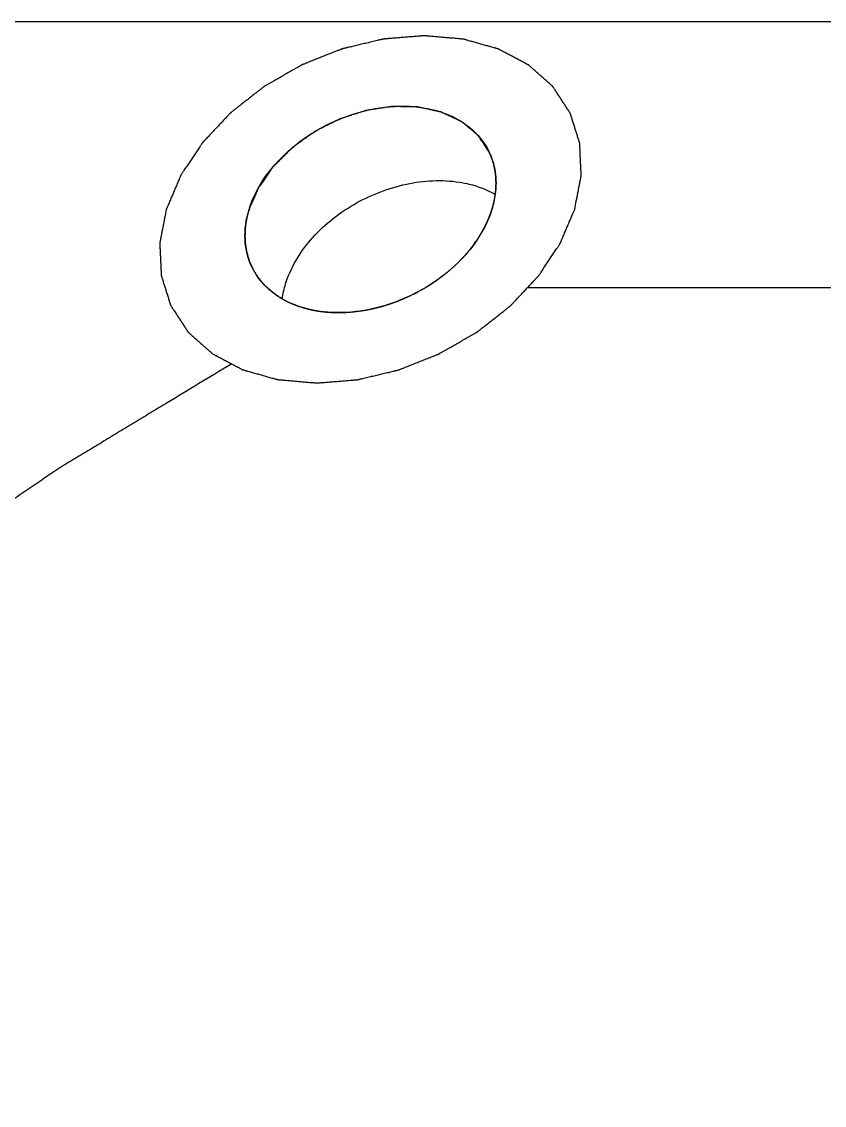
# Model space of a CAD drawing. Header units: millimetres. Extents: x 0 to 420, y 0 to 297.
# Drawn here: x 81.46 to 88.15, y 233.4 to 242.45 of the extents above; entities that cross this region are included whole.
import ezdxf

# ---------------------------------------------------------------- set-up
doc = ezdxf.new("R2010")
doc.units = ezdxf.units.MM
doc.header["$LTSCALE"] = 23.1
doc.layers.get('0').update_dxf_attribs({"linetype": 'CONTINUOUS'})

msp = doc.modelspace()

# ---------------------------------------------------------------- linework, layer by layer
at = {"color": 7, "linetype": 'CONTINUOUS'}
msp.add_line((88.5621, 242.447), (80.7111, 242.447), dxfattribs=at)
at = {"color": 4, "linetype": 'CONTINUOUS'}
msp.add_line((110.2758, 240.2262), (85.6849, 240.2262), dxfattribs=at)
for points, knots in [([(86.0706, 240.8803), (86.0751, 240.9038), (86.082, 240.939), (86.091, 240.9859), (86.0979, 241.0211), (86.1047, 241.0563), (86.1104, 241.0856), (86.1149, 241.109), (86.1177, 241.1237), (86.12, 241.1354), (86.1217, 241.1442), (86.1231, 241.1515), (86.1241, 241.1567), (86.1247, 241.1596), (86.1253, 241.1618), (86.125, 241.1639), (86.1249, 241.1668), (86.1247, 241.1717), (86.1243, 241.1787), (86.124, 241.1872), (86.1234, 241.1985), (86.1228, 241.2126), (86.1217, 241.2351), (86.1205, 241.2633), (86.1189, 241.2972), (86.1173, 241.331), (86.116, 241.3592), (86.115, 241.3818), (86.1144, 241.3959), (86.1138, 241.4072), (86.1135, 241.4156), (86.1131, 241.4227), (86.1129, 241.4276), (86.1127, 241.4304), (86.1128, 241.4326), (86.112, 241.4345), (86.1113, 241.4371), (86.1098, 241.4417), (86.1077, 241.4482), (86.1053, 241.456), (86.102, 241.4664), (86.0979, 241.4794), (86.0913, 241.5002), (86.0831, 241.5262), (86.0732, 241.5574), (86.0633, 241.5886), (86.0551, 241.6147), (86.0485, 241.6355), (86.0444, 241.6485), (86.0411, 241.6589), (86.0387, 241.6667), (86.0366, 241.6732), (86.0352, 241.6777), (86.0343, 241.6803), (86.0339, 241.6823), (86.0325, 241.684), (86.0311, 241.6864), (86.0284, 241.6904), (86.0246, 241.6962), (86.0201, 241.7032), (86.014, 241.7125), (86.0064, 241.7241), (85.9943, 241.7426), (85.9791, 241.7658), (85.9609, 241.7937), (85.9427, 241.8215), (85.9276, 241.8447), (85.9155, 241.8633), (85.9079, 241.8749), (85.9018, 241.8842), (85.8973, 241.8911), (85.8935, 241.8969), (85.8908, 241.901), (85.8893, 241.9033), (85.8883, 241.9051), (85.8866, 241.9064), (85.8845, 241.9083), (85.8808, 241.9116), (85.8756, 241.9163), (85.8693, 241.9219), (85.8609, 241.9294), (85.8504, 241.9387), (85.8336, 241.9537), (85.8126, 241.9724), (85.7874, 241.9948), (85.7622, 242.0172), (85.7412, 242.0359), (85.7244, 242.0509), (85.714, 242.0603), (85.7056, 242.0677), (85.6993, 242.0733), (85.694, 242.078), (85.6904, 242.0813), (85.6882, 242.0831), (85.6868, 242.0847), (85.6847, 242.0856), (85.6821, 242.087), (85.6775, 242.0894), (85.6709, 242.0929), (85.6631, 242.0971), (85.6526, 242.1027), (85.6395, 242.1096), (85.6185, 242.1208), (85.5923, 242.1347), (85.5608, 242.1514), (85.5293, 242.1681), (85.5031, 242.182), (85.4821, 242.1932), (85.469, 242.2001), (85.4585, 242.2057), (85.4506, 242.2099), (85.4441, 242.2133), (85.4395, 242.2158), (85.4368, 242.2171), (85.435, 242.2183), (85.4326, 242.2188), (85.4296, 242.2197), (85.4242, 242.2212), (85.4166, 242.2234), (85.4075, 242.226), (85.3953, 242.2294), (85.38, 242.2337), (85.3557, 242.2406), (85.3252, 242.2492), (85.2887, 242.2596), (85.2521, 242.2699), (85.2216, 242.2785), (85.1973, 242.2854), (85.182, 242.2897), (85.1698, 242.2931), (85.1607, 242.2957), (85.1531, 242.2979), (85.1478, 242.2994), (85.1447, 242.3002), (85.1425, 242.301), (85.1398, 242.3011), (85.1364, 242.3014), (85.1305, 242.3019), (85.1219, 242.3027), (85.1117, 242.3036), (85.098, 242.3048), (85.0809, 242.3063), (85.0536, 242.3086), (85.0194, 242.3116), (84.9784, 242.3152), (84.9374, 242.3188), (84.9033, 242.3217), (84.8759, 242.3241), (84.8589, 242.3256), (84.8452, 242.3268), (84.8349, 242.3277), (84.8264, 242.3284), (84.8204, 242.329), (84.817, 242.3292), (84.8145, 242.3296), (84.8118, 242.3292), (84.8083, 242.329), (84.8021, 242.3285), (84.7932, 242.3278), (84.7826, 242.3269), (84.7685, 242.3258), (84.7508, 242.3243), (84.7225, 242.322), (84.6871, 242.3191), (84.6447, 242.3157), (84.6023, 242.3122), (84.5669, 242.3094), (84.5386, 242.3071), (84.5209, 242.3056), (84.5068, 242.3045), (84.4962, 242.3036), (84.4873, 242.3029), (84.4811, 242.3024), (84.4776, 242.3021), (84.475, 242.302), (84.4723, 242.3012), (84.4687, 242.3004), (84.4624, 242.2989), (84.4535, 242.2968), (84.4427, 242.2942), (84.4284, 242.2908), (84.4105, 242.2866), (84.3819, 242.2798), (84.3461, 242.2712), (84.3031, 242.261), (84.2602, 242.2508), (84.2244, 242.2423), (84.1958, 242.2355), (84.1779, 242.2312), (84.1635, 242.2278), (84.1528, 242.2253), (84.1439, 242.2231), (84.1376, 242.2217), (84.134, 242.2208), (84.1313, 242.2203), (84.1287, 242.2191), (84.1252, 242.2177), (84.1191, 242.2153), (84.1104, 242.2119), (84.1, 242.2077), (84.086, 242.2022), (84.0686, 242.1953), (84.0407, 242.1842), (84.0058, 242.1704), (83.964, 242.1538), (83.9222, 242.1372), (83.8873, 242.1233), (83.8594, 242.1123), (83.842, 242.1053), (83.828, 242.0998), (83.8176, 242.0957), (83.8089, 242.0922), (83.8028, 242.0898), (83.7993, 242.0884), (83.7966, 242.0875), (83.7942, 242.0859), (83.7909, 242.0841), (83.7851, 242.0807), (83.7768, 242.076), (83.7668, 242.0703), (83.7536, 242.0627), (83.737, 242.0532), (83.7105, 242.038), (83.6773, 242.019), (83.6375, 241.9962), (83.5978, 241.9734), (83.5646, 241.9544), (83.5381, 241.9392), (83.5215, 241.9297), (83.5082, 241.9221), (83.4983, 241.9164), (83.49, 241.9117), (83.4842, 241.9084), (83.4809, 241.9064), (83.4783, 241.9051), (83.4762, 241.9033), (83.4733, 241.9011), (83.4683, 241.8971), (83.461, 241.8914), (83.4523, 241.8846), (83.4407, 241.8754), (83.4262, 241.8641), (83.4029, 241.8459), (83.3739, 241.8231), (83.3391, 241.7958), (83.3043, 241.7685), (83.2752, 241.7457), (83.252, 241.7275), (83.2375, 241.7161), (83.2259, 241.707), (83.2172, 241.7002), (83.21, 241.6945), (83.2048, 241.6905), (83.202, 241.6882), (83.1997, 241.6866), (83.198, 241.6845), (83.1955, 241.682), (83.1913, 241.6774), (83.1851, 241.6709), (83.1778, 241.6631), (83.1681, 241.6527), (83.1559, 241.6398), (83.1364, 241.619), (83.112, 241.593), (83.0827, 241.5619), (83.0534, 241.5307), (83.029, 241.5047), (83.0095, 241.484), (82.9973, 241.471), (82.9876, 241.4606), (82.9802, 241.4528), (82.9742, 241.4463), (82.9699, 241.4418), (82.9675, 241.4392), (82.9655, 241.4373), (82.9642, 241.4351), (82.9623, 241.4323), (82.959, 241.4274), (82.9543, 241.4203), (82.9487, 241.4119), (82.9411, 241.4006), (82.9317, 241.3865), (82.9166, 241.364), (82.8978, 241.3358), (82.8752, 241.302), (82.8526, 241.2682), (82.8338, 241.24), (82.8187, 241.2175), (82.8093, 241.2034), (82.8017, 241.1921), (82.7961, 241.1837), (82.7914, 241.1766), (82.7881, 241.1717), (82.7862, 241.1689), (82.7847, 241.1668), (82.7839, 241.1645), (82.7826, 241.1616), (82.7804, 241.1563), (82.7772, 241.1489), (82.7733, 241.1399), (82.7683, 241.128), (82.7619, 241.1131), (82.7517, 241.0892), (82.739, 241.0594), (82.7237, 241.0236), (82.7085, 240.9878), (82.6881, 240.94), (82.6728, 240.9042), (82.6627, 240.8803)], [0, 0, 0, 0, 0.015625, 0.023438, 0.03125, 0.039062, 0.046875, 0.050781, 0.054688, 0.056641, 0.058594, 0.060547, 0.061523, 0.062012, 0.0625, 0.062988, 0.063477, 0.064453, 0.066406, 0.068359, 0.070312, 0.074219, 0.078125, 0.085938, 0.09375, 0.101562, 0.109375, 0.113281, 0.117188, 0.119141, 0.121094, 0.123047, 0.124023, 0.124512, 0.125, 0.125488, 0.125977, 0.126953, 0.128906, 0.130859, 0.132812, 0.136719, 0.140625, 0.148438, 0.15625, 0.164062, 0.171875, 0.175781, 0.179688, 0.181641, 0.183594, 0.185547, 0.186523, 0.187012, 0.1875, 0.187988, 0.188477, 0.189453, 0.191406, 0.193359, 0.195312, 0.199219, 0.203125, 0.210938, 0.21875, 0.226562, 0.234375, 0.238281, 0.242188, 0.244141, 0.246094, 0.248047, 0.249023, 0.249512, 0.25, 0.250488, 0.250977, 0.251953, 0.253906, 0.255859, 0.257812, 0.261719, 0.265625, 0.273438, 0.28125, 0.289062, 0.296875, 0.300781, 0.304688, 0.306641, 0.308594, 0.310547, 0.311523, 0.312012, 0.3125, 0.312988, 0.313477, 0.314453, 0.316406, 0.318359, 0.320312, 0.324219, 0.328125, 0.335938, 0.34375, 0.351562, 0.359375, 0.363281, 0.367188, 0.369141, 0.371094, 0.373047, 0.374023, 0.374512, 0.375, 0.375488, 0.375977, 0.376953, 0.378906, 0.380859, 0.382812, 0.386719, 0.390625, 0.398438, 0.40625, 0.414062, 0.421875, 0.425781, 0.429688, 0.431641, 0.433594, 0.435547, 0.436523, 0.437012, 0.4375, 0.437988, 0.438477, 0.439453, 0.441406, 0.443359, 0.445312, 0.449219, 0.453125, 0.460938, 0.46875, 0.476562, 0.484375, 0.488281, 0.492188, 0.494141, 0.496094, 0.498047, 0.499023, 0.499512, 0.5, 0.500488, 0.500977, 0.501953, 0.503906, 0.505859, 0.507812, 0.511719, 0.515625, 0.523438, 0.53125, 0.539062, 0.546875, 0.550781, 0.554688, 0.556641, 0.558594, 0.560547, 0.561523, 0.562012, 0.5625, 0.562988, 0.563477, 0.564453, 0.566406, 0.568359, 0.570312, 0.574219, 0.578125, 0.585938, 0.59375, 0.601562, 0.609375, 0.613281, 0.617188, 0.619141, 0.621094, 0.623047, 0.624023, 0.624512, 0.625, 0.625488, 0.625977, 0.626953, 0.628906, 0.630859, 0.632812, 0.636719, 0.640625, 0.648438, 0.65625, 0.664062, 0.671875, 0.675781, 0.679688, 0.681641, 0.683594, 0.685547, 0.686523, 0.687012, 0.6875, 0.687988, 0.688477, 0.689453, 0.691406, 0.693359, 0.695312, 0.699219, 0.703125, 0.710938, 0.71875, 0.726562, 0.734375, 0.738281, 0.742188, 0.744141, 0.746094, 0.748047, 0.749023, 0.749512, 0.75, 0.750488, 0.750977, 0.751953, 0.753906, 0.755859, 0.757812, 0.761719, 0.765625, 0.773438, 0.78125, 0.789062, 0.796875, 0.800781, 0.804688, 0.806641, 0.808594, 0.810547, 0.811523, 0.812012, 0.8125, 0.812988, 0.813477, 0.814453, 0.816406, 0.818359, 0.820312, 0.824219, 0.828125, 0.835938, 0.84375, 0.851562, 0.859375, 0.863281, 0.867188, 0.869141, 0.871094, 0.873047, 0.874023, 0.874512, 0.875, 0.875488, 0.875977, 0.876953, 0.878906, 0.880859, 0.882812, 0.886719, 0.890625, 0.898438, 0.90625, 0.914062, 0.921875, 0.925781, 0.929688, 0.931641, 0.933594, 0.935547, 0.936523, 0.937012, 0.9375, 0.937988, 0.938477, 0.939453, 0.941406, 0.943359, 0.945312, 0.949219, 0.953125, 0.960938, 0.96875, 0.976562, 0.984375, 1, 1, 1, 1]), ([(85.3554, 241.3623), (85.3437, 241.3795), (85.3262, 241.4054), (85.3057, 241.4356), (85.294, 241.4528), (85.2853, 241.4658), (85.278, 241.4765), (85.2721, 241.4852), (85.2685, 241.4905), (85.2656, 241.4949), (85.2637, 241.4975), (85.2623, 241.4998), (85.2609, 241.5011), (85.2593, 241.5024), (85.2561, 241.5051), (85.2513, 241.509), (85.245, 241.5143), (85.2387, 241.5196), (85.2302, 241.5266), (85.2154, 241.5389), (85.1943, 241.5565), (85.1732, 241.5741), (85.1584, 241.5864), (85.15, 241.5934), (85.1436, 241.5987), (85.1373, 241.6039), (85.1325, 241.6079), (85.1294, 241.6105), (85.1278, 241.6119), (85.1261, 241.6131), (85.1234, 241.6142), (85.1201, 241.6158), (85.1148, 241.6183), (85.1082, 241.6214), (85.0976, 241.6264), (85.0843, 241.6326), (85.0685, 241.64), (85.0526, 241.6475), (85.0367, 241.6549), (85.0208, 241.6623), (85.0049, 241.6698), (84.9917, 241.676), (84.9811, 241.6809), (84.9731, 241.6847), (84.9665, 241.6878), (84.9619, 241.69), (84.9592, 241.6911), (84.9573, 241.6922), (84.9549, 241.6926), (84.9519, 241.6933), (84.9465, 241.6944), (84.9388, 241.6961), (84.9296, 241.6981), (84.9174, 241.7008), (84.902, 241.7041), (84.8837, 241.7081), (84.8653, 241.7121), (84.8469, 241.7161), (84.8285, 241.7201), (84.8101, 241.7242), (84.7948, 241.7275), (84.7825, 241.7302), (84.7748, 241.7318), (84.7687, 241.7332), (84.7649, 241.734), (84.7618, 241.7347), (84.7586, 241.7349), (84.7527, 241.735), (84.7443, 241.7352), (84.7309, 241.7354), (84.7142, 241.7357), (84.6875, 241.7363), (84.654, 241.7369), (84.6206, 241.7375), (84.5939, 241.7381), (84.5771, 241.7384), (84.5638, 241.7387), (84.5554, 241.7388), (84.5496, 241.739), (84.5462, 241.7389), (84.5428, 241.7383), (84.5385, 241.7377), (84.5317, 241.7366), (84.5231, 241.7353), (84.5095, 241.7332), (84.4924, 241.7305), (84.4719, 241.7274), (84.4515, 241.7242), (84.431, 241.721), (84.4105, 241.7179), (84.39, 241.7147), (84.3729, 241.712), (84.3593, 241.7099), (84.349, 241.7084), (84.3405, 241.707), (84.3345, 241.7061), (84.3311, 241.7055), (84.3286, 241.7053), (84.326, 241.7043), (84.3225, 241.7033), (84.3165, 241.7013), (84.3079, 241.6985), (84.2976, 241.6952), (84.2838, 241.6907), (84.2666, 241.6851), (84.2459, 241.6785), (84.2253, 241.6718), (84.2046, 241.6651), (84.1839, 241.6584), (84.1633, 241.6517), (84.1461, 241.6462), (84.1323, 241.6417), (84.1237, 241.6389), (84.1168, 241.6367), (84.1125, 241.6353), (84.109, 241.6342), (84.1057, 241.6327), (84.1, 241.6298), (84.0919, 241.6257), (84.0788, 241.6191), (84.0625, 241.6109), (84.0364, 241.5977), (84.0038, 241.5812), (83.9712, 241.5648), (83.9451, 241.5516), (83.9288, 241.5434), (83.9158, 241.5368), (83.9077, 241.5327), (83.9019, 241.5298), (83.8987, 241.5281), (83.8958, 241.5259), (83.8921, 241.5233), (83.8863, 241.5191), (83.879, 241.5139), (83.8672, 241.5054), (83.8526, 241.4949), (83.835, 241.4823), (83.8174, 241.4697), (83.7998, 241.4571), (83.7822, 241.4445), (83.7646, 241.4318), (83.75, 241.4213), (83.7383, 241.4129), (83.7295, 241.4066), (83.7222, 241.4013), (83.717, 241.3977), (83.7141, 241.3955), (83.7118, 241.3941), (83.7101, 241.3921), (83.7075, 241.3897), (83.7033, 241.3853), (83.6971, 241.3792), (83.6897, 241.3718), (83.6798, 241.3619), (83.6674, 241.3496), (83.6526, 241.3348), (83.6378, 241.32), (83.623, 241.3052), (83.6082, 241.2904), (83.5934, 241.2756), (83.581, 241.2633), (83.5711, 241.2534), (83.565, 241.2473), (83.56, 241.2424), (83.557, 241.2392), (83.5544, 241.2368), (83.5524, 241.2342), (83.5491, 241.2294), (83.5444, 241.2226), (83.5368, 241.2117), (83.5273, 241.1981), (83.5122, 241.1764), (83.4932, 241.1492), (83.4742, 241.1221), (83.4591, 241.1003), (83.4496, 241.0868), (83.442, 241.0759), (83.4373, 241.0691), (83.4339, 241.0644), (83.4322, 241.0616), (83.431, 241.0587), (83.4294, 241.0552), (83.427, 241.0495), (83.4239, 241.0424), (83.419, 241.031), (83.4128, 241.0168), (83.4054, 240.9998), (83.3955, 240.977), (83.3782, 240.9372), (83.3633, 240.9031), (83.3535, 240.8803)], [0, 0, 0, 0, 0.03125, 0.046875, 0.054688, 0.0625, 0.070312, 0.074219, 0.078125, 0.080078, 0.082031, 0.083008, 0.083984, 0.084961, 0.085938, 0.089844, 0.09375, 0.097656, 0.101562, 0.109375, 0.125, 0.140625, 0.148438, 0.152344, 0.15625, 0.160156, 0.164062, 0.165039, 0.166016, 0.166992, 0.167969, 0.169922, 0.171875, 0.175781, 0.179688, 0.1875, 0.195312, 0.203125, 0.210938, 0.21875, 0.226562, 0.234375, 0.238281, 0.242188, 0.246094, 0.248047, 0.249023, 0.25, 0.250977, 0.251953, 0.253906, 0.257812, 0.261719, 0.265625, 0.273438, 0.28125, 0.289062, 0.296875, 0.304688, 0.3125, 0.320312, 0.324219, 0.328125, 0.330078, 0.332031, 0.333008, 0.333984, 0.335938, 0.339844, 0.34375, 0.351562, 0.359375, 0.375, 0.390625, 0.398438, 0.40625, 0.410156, 0.414062, 0.416016, 0.416992, 0.417969, 0.419922, 0.421875, 0.425781, 0.429688, 0.4375, 0.445312, 0.453125, 0.460938, 0.46875, 0.476562, 0.484375, 0.488281, 0.492188, 0.496094, 0.498047, 0.499023, 0.5, 0.500977, 0.501953, 0.503906, 0.507812, 0.511719, 0.515625, 0.523438, 0.53125, 0.539062, 0.546875, 0.554688, 0.5625, 0.570312, 0.574219, 0.578125, 0.580078, 0.582031, 0.583008, 0.583984, 0.585938, 0.589844, 0.59375, 0.601562, 0.609375, 0.625, 0.640625, 0.648438, 0.65625, 0.660156, 0.664062, 0.666016, 0.666992, 0.667969, 0.669922, 0.671875, 0.675781, 0.679688, 0.6875, 0.695312, 0.703125, 0.710938, 0.71875, 0.726562, 0.734375, 0.738281, 0.742188, 0.746094, 0.748047, 0.749023, 0.75, 0.750977, 0.751953, 0.753906, 0.757812, 0.761719, 0.765625, 0.773438, 0.78125, 0.789062, 0.796875, 0.804688, 0.8125, 0.820312, 0.824219, 0.828125, 0.830078, 0.832031, 0.833008, 0.833984, 0.835938, 0.839844, 0.84375, 0.851562, 0.859375, 0.875, 0.890625, 0.898438, 0.90625, 0.910156, 0.914062, 0.916016, 0.916992, 0.917969, 0.919922, 0.921875, 0.925781, 0.929688, 0.9375, 0.945312, 0.953125, 0.96875, 1, 1, 1, 1]), ([(85.4095, 241.177), (85.409, 241.1808), (85.4078, 241.1885), (85.4064, 241.1982), (85.4054, 241.2049), (85.4048, 241.2088), (85.4039, 241.213), (85.4029, 241.2181), (85.4016, 241.2243), (85.4004, 241.2306), (85.3993, 241.2357), (85.3985, 241.2399), (85.3975, 241.2437), (85.3958, 241.2502), (85.3939, 241.2576), (85.3919, 241.2651), (85.3906, 241.2705), (85.3886, 241.2767), (85.3861, 241.2846), (85.3835, 241.2925), (85.3813, 241.2995), (85.38, 241.3034), (85.3786, 241.3069), (85.3769, 241.3114), (85.3749, 241.3167), (85.3728, 241.3221), (85.3711, 241.3266), (85.3698, 241.3301), (85.3681, 241.3339), (85.365, 241.3408), (85.3607, 241.3505), (85.3572, 241.3584), (85.3554, 241.3623)], [0, 0, 0, 0, 0.0625, 0.125, 0.15625, 0.171875, 0.1875, 0.21875, 0.25, 0.28125, 0.3125, 0.328125, 0.34375, 0.375, 0.4375, 0.46875, 0.5, 0.53125, 0.5625, 0.625, 0.65625, 0.671875, 0.6875, 0.71875, 0.75, 0.78125, 0.8125, 0.828125, 0.84375, 0.875, 0.9375, 1, 1, 1, 1]), ([(85.413, 241.0595), (85.4131, 241.0617), (85.4133, 241.0661), (85.4136, 241.0716), (85.4138, 241.0759), (85.4139, 241.0809), (85.414, 241.0873), (85.4142, 241.095), (85.4141, 241.1026), (85.414, 241.1102), (85.414, 241.1179), (85.4136, 241.1254), (85.4133, 241.1317), (85.4131, 241.1368), (85.4129, 241.1402), (85.4127, 241.1434), (85.4124, 241.1466), (85.4122, 241.1498), (85.412, 241.1525), (85.4119, 241.1546), (85.4116, 241.1572), (85.4111, 241.162), (85.4104, 241.1688), (85.4098, 241.1742), (85.4095, 241.177)], [0, 0, 0, 0, 0.0625, 0.125, 0.15625, 0.1875, 0.25, 0.3125, 0.375, 0.4375, 0.5, 0.5625, 0.625, 0.65625, 0.6875, 0.71875, 0.75, 0.78125, 0.8125, 0.828125, 0.84375, 0.875, 0.9375, 1, 1, 1, 1]), ([(85.4077, 241.0056), (85.4089, 241.0145), (85.4106, 241.0279), (85.4119, 241.0433), (85.4126, 241.0523), (85.4129, 241.0571), (85.413, 241.0595)], [0, 0, 0, 0, 0.5, 0.75, 0.875, 1, 1, 1, 1]), ([(85.3798, 240.8803), (85.3805, 240.8826), (85.3818, 240.8871), (85.3835, 240.8928), (85.3848, 240.8972), (85.3859, 240.901), (85.3869, 240.905), (85.3883, 240.9102), (85.3902, 240.9168), (85.3921, 240.9247), (85.394, 240.9326), (85.396, 240.9404), (85.3975, 240.9483), (85.3998, 240.9588), (85.4018, 240.9693), (85.4035, 240.9784), (85.4044, 240.9837), (85.4053, 240.9897), (85.4064, 240.9969), (85.4073, 241.0027), (85.4077, 241.0056)], [0, 0, 0, 0, 0.0625, 0.125, 0.15625, 0.1875, 0.21875, 0.25, 0.3125, 0.375, 0.4375, 0.5, 0.5625, 0.625, 0.75, 0.8125, 0.84375, 0.875, 0.9375, 1, 1, 1, 1]), ([(82.6627, 240.8803), (82.6581, 240.8569), (82.6513, 240.8217), (82.6422, 240.7748), (82.6354, 240.7396), (82.6286, 240.7044), (82.6229, 240.6751), (82.6184, 240.6516), (82.6155, 240.637), (82.6132, 240.6252), (82.6115, 240.6165), (82.6101, 240.6091), (82.6091, 240.604), (82.6086, 240.6011), (82.608, 240.5988), (82.6083, 240.5968), (82.6083, 240.5939), (82.6086, 240.589), (82.6089, 240.5819), (82.6093, 240.5735), (82.6098, 240.5622), (82.6105, 240.5481), (82.6115, 240.5255), (82.6128, 240.4973), (82.6144, 240.4635), (82.6159, 240.4296), (82.6172, 240.4014), (82.6182, 240.3789), (82.6189, 240.3648), (82.6194, 240.3535), (82.6198, 240.345), (82.6201, 240.338), (82.6203, 240.333), (82.6205, 240.3302), (82.6204, 240.3281), (82.6212, 240.3262), (82.622, 240.3235), (82.6235, 240.319), (82.6255, 240.3125), (82.628, 240.3047), (82.6313, 240.2943), (82.6354, 240.2813), (82.642, 240.2605), (82.6502, 240.2345), (82.6601, 240.2032), (82.6699, 240.172), (82.6782, 240.146), (82.6847, 240.1252), (82.6888, 240.1122), (82.6921, 240.1018), (82.6946, 240.094), (82.6967, 240.0875), (82.6981, 240.0829), (82.699, 240.0804), (82.6994, 240.0783), (82.7007, 240.0767), (82.7022, 240.0743), (82.7049, 240.0703), (82.7086, 240.0645), (82.7132, 240.0575), (82.7192, 240.0482), (82.7268, 240.0366), (82.739, 240.0181), (82.7541, 239.9949), (82.7723, 239.967), (82.7905, 239.9392), (82.8057, 239.916), (82.8178, 239.8974), (82.8254, 239.8858), (82.8314, 239.8765), (82.836, 239.8695), (82.8398, 239.8638), (82.8424, 239.8597), (82.844, 239.8574), (82.845, 239.8555), (82.8467, 239.8543), (82.8487, 239.8523), (82.8524, 239.8491), (82.8577, 239.8444), (82.864, 239.8388), (82.8724, 239.8313), (82.8829, 239.822), (82.8997, 239.807), (82.9206, 239.7883), (82.9458, 239.7659), (82.971, 239.7434), (82.992, 239.7247), (83.0088, 239.7098), (83.0193, 239.7004), (83.0277, 239.6929), (83.034, 239.6873), (83.0393, 239.6827), (83.0429, 239.6794), (83.045, 239.6775), (83.0465, 239.676), (83.0486, 239.6751), (83.0512, 239.6737), (83.0558, 239.6713), (83.0623, 239.6678), (83.0702, 239.6636), (83.0807, 239.658), (83.0938, 239.6511), (83.1148, 239.6399), (83.141, 239.626), (83.1725, 239.6093), (83.204, 239.5926), (83.2302, 239.5787), (83.2512, 239.5675), (83.2643, 239.5606), (83.2748, 239.555), (83.2826, 239.5508), (83.2892, 239.5473), (83.2938, 239.5449), (83.2964, 239.5435), (83.2983, 239.5423), (83.3007, 239.5418), (83.3037, 239.5409), (83.309, 239.5395), (83.3166, 239.5373), (83.3258, 239.5347), (83.338, 239.5313), (83.3532, 239.527), (83.3776, 239.5201), (83.408, 239.5115), (83.4446, 239.5011), (83.4812, 239.4908), (83.5116, 239.4822), (83.536, 239.4753), (83.5512, 239.471), (83.5634, 239.4675), (83.5726, 239.4649), (83.5802, 239.4628), (83.5855, 239.4613), (83.5886, 239.4605), (83.5908, 239.4597), (83.5934, 239.4596), (83.5968, 239.4592), (83.6028, 239.4587), (83.6113, 239.458), (83.6216, 239.4571), (83.6353, 239.4559), (83.6523, 239.4544), (83.6797, 239.452), (83.7138, 239.4491), (83.7548, 239.4455), (83.7958, 239.4419), (83.83, 239.4389), (83.8573, 239.4365), (83.8744, 239.4351), (83.8881, 239.4339), (83.8983, 239.433), (83.9069, 239.4322), (83.9128, 239.4317), (83.9162, 239.4314), (83.9188, 239.4311), (83.9215, 239.4314), (83.925, 239.4317), (83.9312, 239.4322), (83.94, 239.4329), (83.9506, 239.4338), (83.9648, 239.4349), (83.9825, 239.4364), (84.0108, 239.4387), (84.0461, 239.4415), (84.0886, 239.445), (84.131, 239.4484), (84.1664, 239.4513), (84.1946, 239.4536), (84.2123, 239.455), (84.2265, 239.4562), (84.2371, 239.4571), (84.2459, 239.4578), (84.2521, 239.4583), (84.2557, 239.4586), (84.2583, 239.4587), (84.261, 239.4595), (84.2646, 239.4603), (84.2708, 239.4618), (84.2798, 239.4639), (84.2905, 239.4664), (84.3048, 239.4699), (84.3227, 239.4741), (84.3514, 239.4809), (84.3872, 239.4894), (84.4301, 239.4997), (84.4731, 239.5099), (84.5089, 239.5184), (84.5375, 239.5252), (84.5554, 239.5295), (84.5697, 239.5329), (84.5804, 239.5354), (84.5894, 239.5376), (84.5957, 239.539), (84.5992, 239.5399), (84.6019, 239.5404), (84.6045, 239.5416), (84.608, 239.5429), (84.6141, 239.5454), (84.6228, 239.5488), (84.6333, 239.553), (84.6472, 239.5585), (84.6647, 239.5654), (84.6926, 239.5765), (84.7274, 239.5903), (84.7693, 239.6069), (84.8111, 239.6235), (84.8459, 239.6373), (84.8738, 239.6484), (84.8913, 239.6553), (84.9052, 239.6609), (84.9157, 239.665), (84.9244, 239.6685), (84.9305, 239.6709), (84.934, 239.6723), (84.9366, 239.6732), (84.9391, 239.6748), (84.9424, 239.6766), (84.9482, 239.68), (84.9565, 239.6847), (84.9664, 239.6904), (84.9797, 239.698), (84.9963, 239.7075), (85.0228, 239.7227), (85.0559, 239.7417), (85.0957, 239.7645), (85.1355, 239.7873), (85.1687, 239.8063), (85.1952, 239.8214), (85.2118, 239.8309), (85.225, 239.8385), (85.235, 239.8442), (85.2432, 239.849), (85.2491, 239.8523), (85.2523, 239.8542), (85.2549, 239.8555), (85.257, 239.8574), (85.2599, 239.8596), (85.265, 239.8636), (85.2723, 239.8693), (85.281, 239.8761), (85.2926, 239.8852), (85.3071, 239.8966), (85.3303, 239.9148), (85.3593, 239.9376), (85.3942, 239.9649), (85.429, 239.9922), (85.458, 240.015), (85.4812, 240.0332), (85.4957, 240.0446), (85.5074, 240.0537), (85.5161, 240.0605), (85.5233, 240.0662), (85.5284, 240.0702), (85.5313, 240.0725), (85.5336, 240.0741), (85.5353, 240.0761), (85.5378, 240.0787), (85.542, 240.0833), (85.5481, 240.0898), (85.5554, 240.0975), (85.5652, 240.1079), (85.5774, 240.1209), (85.5969, 240.1417), (85.6213, 240.1676), (85.6506, 240.1988), (85.6798, 240.23), (85.7042, 240.2559), (85.7237, 240.2767), (85.7359, 240.2897), (85.7457, 240.3001), (85.753, 240.3079), (85.7591, 240.3144), (85.7634, 240.3189), (85.7658, 240.3215), (85.7678, 240.3234), (85.769, 240.3256), (85.771, 240.3284), (85.7742, 240.3333), (85.779, 240.3403), (85.7846, 240.3488), (85.7921, 240.3601), (85.8015, 240.3741), (85.8166, 240.3967), (85.8355, 240.4249), (85.8581, 240.4587), (85.8807, 240.4925), (85.8995, 240.5206), (85.9146, 240.5432), (85.924, 240.5573), (85.9315, 240.5685), (85.9372, 240.577), (85.9419, 240.584), (85.9452, 240.589), (85.947, 240.5918), (85.9486, 240.5939), (85.9494, 240.5961), (85.9507, 240.5991), (85.9529, 240.6043), (85.9561, 240.6118), (85.9599, 240.6208), (85.965, 240.6327), (85.9714, 240.6476), (85.9815, 240.6715), (85.9943, 240.7013), (86.0095, 240.7371), (86.0248, 240.7729), (86.0451, 240.8207), (86.0604, 240.8565), (86.0706, 240.8803)], [0, 0, 0, 0, 0.015625, 0.023438, 0.03125, 0.039062, 0.046875, 0.050781, 0.054688, 0.056641, 0.058594, 0.060547, 0.061523, 0.062012, 0.0625, 0.062988, 0.063477, 0.064453, 0.066406, 0.068359, 0.070312, 0.074219, 0.078125, 0.085938, 0.09375, 0.101562, 0.109375, 0.113281, 0.117188, 0.119141, 0.121094, 0.123047, 0.124023, 0.124512, 0.125, 0.125488, 0.125977, 0.126953, 0.128906, 0.130859, 0.132812, 0.136719, 0.140625, 0.148438, 0.15625, 0.164062, 0.171875, 0.175781, 0.179688, 0.181641, 0.183594, 0.185547, 0.186523, 0.187012, 0.1875, 0.187988, 0.188477, 0.189453, 0.191406, 0.193359, 0.195312, 0.199219, 0.203125, 0.210938, 0.21875, 0.226562, 0.234375, 0.238281, 0.242188, 0.244141, 0.246094, 0.248047, 0.249023, 0.249512, 0.25, 0.250488, 0.250977, 0.251953, 0.253906, 0.255859, 0.257812, 0.261719, 0.265625, 0.273438, 0.28125, 0.289062, 0.296875, 0.300781, 0.304688, 0.306641, 0.308594, 0.310547, 0.311523, 0.312012, 0.3125, 0.312988, 0.313477, 0.314453, 0.316406, 0.318359, 0.320312, 0.324219, 0.328125, 0.335938, 0.34375, 0.351562, 0.359375, 0.363281, 0.367188, 0.369141, 0.371094, 0.373047, 0.374023, 0.374512, 0.375, 0.375488, 0.375977, 0.376953, 0.378906, 0.380859, 0.382812, 0.386719, 0.390625, 0.398438, 0.40625, 0.414062, 0.421875, 0.425781, 0.429688, 0.431641, 0.433594, 0.435547, 0.436523, 0.437012, 0.4375, 0.437988, 0.438477, 0.439453, 0.441406, 0.443359, 0.445312, 0.449219, 0.453125, 0.460938, 0.46875, 0.476562, 0.484375, 0.488281, 0.492188, 0.494141, 0.496094, 0.498047, 0.499023, 0.499512, 0.5, 0.500488, 0.500977, 0.501953, 0.503906, 0.505859, 0.507812, 0.511719, 0.515625, 0.523438, 0.53125, 0.539062, 0.546875, 0.550781, 0.554688, 0.556641, 0.558594, 0.560547, 0.561523, 0.562012, 0.5625, 0.562988, 0.563477, 0.564453, 0.566406, 0.568359, 0.570312, 0.574219, 0.578125, 0.585938, 0.59375, 0.601562, 0.609375, 0.613281, 0.617188, 0.619141, 0.621094, 0.623047, 0.624023, 0.624512, 0.625, 0.625488, 0.625977, 0.626953, 0.628906, 0.630859, 0.632812, 0.636719, 0.640625, 0.648438, 0.65625, 0.664062, 0.671875, 0.675781, 0.679688, 0.681641, 0.683594, 0.685547, 0.686523, 0.687012, 0.6875, 0.687988, 0.688477, 0.689453, 0.691406, 0.693359, 0.695312, 0.699219, 0.703125, 0.710938, 0.71875, 0.726562, 0.734375, 0.738281, 0.742188, 0.744141, 0.746094, 0.748047, 0.749023, 0.749512, 0.75, 0.750488, 0.750977, 0.751953, 0.753906, 0.755859, 0.757812, 0.761719, 0.765625, 0.773438, 0.78125, 0.789062, 0.796875, 0.800781, 0.804688, 0.806641, 0.808594, 0.810547, 0.811523, 0.812012, 0.8125, 0.812988, 0.813477, 0.814453, 0.816406, 0.818359, 0.820312, 0.824219, 0.828125, 0.835938, 0.84375, 0.851562, 0.859375, 0.863281, 0.867188, 0.869141, 0.871094, 0.873047, 0.874023, 0.874512, 0.875, 0.875488, 0.875977, 0.876953, 0.878906, 0.880859, 0.882812, 0.886719, 0.890625, 0.898438, 0.90625, 0.914062, 0.921875, 0.925781, 0.929688, 0.931641, 0.933594, 0.935547, 0.936523, 0.937012, 0.9375, 0.937988, 0.938477, 0.939453, 0.941406, 0.943359, 0.945312, 0.949219, 0.953125, 0.960938, 0.96875, 0.976562, 0.984375, 1, 1, 1, 1]), ([(83.3535, 240.8803), (83.3513, 240.8728), (83.348, 240.8615), (83.3438, 240.8465), (83.3411, 240.8352), (83.3382, 240.824), (83.3358, 240.8127), (83.3335, 240.8015), (83.331, 240.7903), (83.3294, 240.7791), (83.3275, 240.7679), (83.3257, 240.7567), (83.3245, 240.7456), (83.323, 240.7344), (83.3217, 240.7196), (83.3208, 240.7086), (83.3202, 240.7012)], [0, 0, 0, 0, 0.125, 0.1875, 0.25, 0.3125, 0.375, 0.4375, 0.5, 0.5625, 0.625, 0.6875, 0.75, 0.8125, 0.875, 1, 1, 1, 1]), ([(85.2288, 240.5873), (85.2328, 240.593), (85.2408, 240.6044), (85.2507, 240.6187), (85.2577, 240.6287), (85.2617, 240.6345), (85.2655, 240.6407), (85.2703, 240.6484), (85.2761, 240.6577), (85.2819, 240.6669), (85.2867, 240.6746), (85.2906, 240.6809), (85.294, 240.6868), (85.2996, 240.6971), (85.3061, 240.7089), (85.3118, 240.7192), (85.3151, 240.7251), (85.3176, 240.7294), (85.3198, 240.7343), (85.3229, 240.7405), (85.3282, 240.7516), (85.3343, 240.7642), (85.3397, 240.7753), (85.3426, 240.7816), (85.345, 240.7875), (85.3481, 240.7951), (85.3518, 240.804), (85.3556, 240.813), (85.3586, 240.8205), (85.3612, 240.8264), (85.3635, 240.8329), (85.3674, 240.8444), (85.373, 240.8607), (85.3775, 240.8738), (85.3798, 240.8803)], [0, 0, 0, 0, 0.0625, 0.125, 0.15625, 0.171875, 0.1875, 0.21875, 0.25, 0.28125, 0.3125, 0.328125, 0.34375, 0.375, 0.4375, 0.46875, 0.484375, 0.5, 0.515625, 0.53125, 0.5625, 0.625, 0.65625, 0.671875, 0.6875, 0.71875, 0.75, 0.78125, 0.8125, 0.828125, 0.84375, 0.875, 0.9375, 1, 1, 1, 1]), ([(83.3202, 240.7012), (83.3201, 240.6946), (83.3198, 240.6815), (83.3195, 240.665), (83.3192, 240.6536), (83.3192, 240.6469), (83.3197, 240.6401), (83.3202, 240.6316), (83.3209, 240.6214), (83.3215, 240.6112), (83.3221, 240.6027), (83.3224, 240.5958), (83.3232, 240.5891), (83.3251, 240.5775), (83.327, 240.5642), (83.3287, 240.5525), (83.3298, 240.5459), (83.3304, 240.5408), (83.3316, 240.5363), (83.333, 240.5301), (83.3356, 240.5194), (83.3386, 240.5072), (83.3411, 240.4964), (83.3427, 240.4903), (83.3449, 240.484), (83.3475, 240.4762), (83.3506, 240.4668), (83.3538, 240.4574), (83.3564, 240.4496), (83.3584, 240.4433), (83.361, 240.4372), (83.3657, 240.4266), (83.3723, 240.4115), (83.3777, 240.3994), (83.3803, 240.3933)], [0, 0, 0, 0, 0.0625, 0.125, 0.15625, 0.171875, 0.1875, 0.21875, 0.25, 0.28125, 0.3125, 0.328125, 0.34375, 0.375, 0.4375, 0.46875, 0.484375, 0.5, 0.515625, 0.53125, 0.5625, 0.625, 0.65625, 0.671875, 0.6875, 0.71875, 0.75, 0.78125, 0.8125, 0.828125, 0.84375, 0.875, 0.9375, 1, 1, 1, 1]), ([(84.9736, 240.328), (84.9795, 240.3328), (84.9911, 240.3422), (85.0057, 240.354), (85.016, 240.3622), (85.0218, 240.3671), (85.0277, 240.3724), (85.0351, 240.3789), (85.044, 240.3868), (85.0529, 240.3946), (85.0603, 240.4012), (85.0663, 240.4064), (85.0717, 240.4116), (85.0809, 240.4205), (85.0916, 240.4308), (85.1008, 240.4397), (85.1061, 240.4449), (85.1101, 240.4486), (85.1141, 240.4529), (85.1194, 240.4585), (85.1287, 240.4684), (85.1393, 240.4796), (85.1486, 240.4894), (85.1538, 240.4951), (85.1612, 240.5038), (85.1724, 240.5168), (85.1835, 240.5299), (85.1911, 240.5385), (85.1957, 240.5444), (85.2037, 240.5548), (85.2151, 240.5696), (85.2243, 240.5814), (85.2288, 240.5873)], [0, 0, 0, 0, 0.0625, 0.125, 0.15625, 0.171875, 0.1875, 0.21875, 0.25, 0.28125, 0.3125, 0.328125, 0.34375, 0.375, 0.4375, 0.46875, 0.484375, 0.5, 0.515625, 0.53125, 0.5625, 0.625, 0.65625, 0.671875, 0.6875, 0.75, 0.8125, 0.828125, 0.84375, 0.875, 0.9375, 1, 1, 1, 1]), ([(83.3803, 240.3933), (83.381, 240.3921), (83.3822, 240.3896), (83.3838, 240.3865), (83.385, 240.3841), (83.3866, 240.3812), (83.3886, 240.3773), (83.3911, 240.3727), (83.3936, 240.3682), (83.3958, 240.3644), (83.3974, 240.3615), (83.3988, 240.359), (83.3998, 240.3574), (83.4012, 240.355), (83.4027, 240.3526), (83.404, 240.3503), (83.4058, 240.3475), (83.4082, 240.3437), (83.4108, 240.3394), (83.4149, 240.3331), (83.4181, 240.3283), (83.4202, 240.3251)], [0, 0, 0, 0, 0.0625, 0.125, 0.15625, 0.1875, 0.25, 0.3125, 0.375, 0.4375, 0.46875, 0.5, 0.53125, 0.5625, 0.625, 0.65625, 0.6875, 0.75, 0.8125, 0.875, 1, 1, 1, 1]), ([(84.6426, 240.1341), (84.6496, 240.1373), (84.6636, 240.1436), (84.6811, 240.1515), (84.6933, 240.1569), (84.7004, 240.1602), (84.7077, 240.1639), (84.7168, 240.1685), (84.7314, 240.1758), (84.746, 240.1831), (84.7605, 240.1905), (84.7747, 240.1985), (84.789, 240.2064), (84.8032, 240.2144), (84.814, 240.2201), (84.8243, 240.2267), (84.8382, 240.2351), (84.852, 240.2437), (84.8641, 240.2511), (84.8709, 240.2553), (84.8771, 240.2596), (84.8851, 240.2649), (84.8946, 240.2713), (84.904, 240.2777), (84.9119, 240.283), (84.9174, 240.2867), (84.9206, 240.2889), (84.924, 240.2914), (84.9282, 240.2945), (84.9383, 240.302), (84.9534, 240.3131), (84.9669, 240.3231), (84.9736, 240.328)], [0, 0, 0, 0, 0.0625, 0.125, 0.15625, 0.171875, 0.1875, 0.21875, 0.25, 0.3125, 0.34375, 0.375, 0.4375, 0.46875, 0.5, 0.53125, 0.5625, 0.625, 0.65625, 0.671875, 0.6875, 0.71875, 0.75, 0.78125, 0.8125, 0.828125, 0.835938, 0.84375, 0.859375, 0.875, 0.9375, 1, 1, 1, 1]), ([(83.4202, 240.3251), (83.4236, 240.3207), (83.4302, 240.3117), (83.4385, 240.3004), (83.4443, 240.2926), (83.4477, 240.2881), (83.4517, 240.2836), (83.4566, 240.2779), (83.4625, 240.2712), (83.4683, 240.2644), (83.4733, 240.2588), (83.4771, 240.2541), (83.4812, 240.25), (83.4883, 240.2431), (83.4964, 240.2351), (83.5034, 240.2281), (83.5075, 240.2241), (83.5104, 240.2211), (83.514, 240.2181), (83.5187, 240.2141), (83.5268, 240.2072), (83.5362, 240.1993), (83.5443, 240.1923), (83.549, 240.1884), (83.5537, 240.1851), (83.5596, 240.1807), (83.5667, 240.1755), (83.5738, 240.1703), (83.5797, 240.166), (83.5843, 240.1625), (83.5883, 240.16), (83.5924, 240.1574), (83.6006, 240.1522), (83.613, 240.1445), (83.624, 240.1376), (83.6294, 240.1341)], [0, 0, 0, 0, 0.0625, 0.125, 0.15625, 0.171875, 0.1875, 0.21875, 0.25, 0.28125, 0.3125, 0.328125, 0.34375, 0.375, 0.4375, 0.46875, 0.484375, 0.5, 0.515625, 0.53125, 0.5625, 0.625, 0.65625, 0.671875, 0.6875, 0.71875, 0.75, 0.78125, 0.8125, 0.828125, 0.84375, 0.859375, 0.875, 0.9375, 1, 1, 1, 1]), ([(83.6294, 240.1341), (83.6304, 240.1336), (83.6324, 240.1325), (83.6349, 240.131), (83.6367, 240.13), (83.6386, 240.1289), (83.6406, 240.1278), (83.6445, 240.1256), (83.6505, 240.1224), (83.6585, 240.1181), (83.6667, 240.114), (83.6729, 240.1109), (83.677, 240.1089), (83.6787, 240.108), (83.68, 240.1074), (83.6817, 240.1066), (83.6848, 240.1052), (83.6891, 240.1031), (83.6926, 240.1015), (83.6943, 240.1007)], [0, 0, 0, 0, 0.0625, 0.125, 0.15625, 0.1875, 0.21875, 0.25, 0.375, 0.5, 0.625, 0.75, 0.78125, 0.8125, 0.828125, 0.84375, 0.875, 0.9375, 1, 1, 1, 1]), ([(83.6943, 240.1007), (83.6986, 240.0988), (83.7071, 240.0952), (83.7179, 240.0906), (83.7253, 240.0874), (83.7297, 240.0856), (83.7346, 240.0838), (83.7405, 240.0815), (83.7501, 240.0779), (83.7597, 240.0743), (83.7693, 240.0708), (83.7793, 240.0678), (83.7891, 240.0645), (83.7991, 240.0614), (83.8064, 240.0589), (83.8141, 240.057), (83.8243, 240.0542), (83.8345, 240.0515), (83.8434, 240.049), (83.8484, 240.0477), (83.8532, 240.0467), (83.8593, 240.0453), (83.8665, 240.0437), (83.8737, 240.0421), (83.8797, 240.0408), (83.8839, 240.0398), (83.8864, 240.0393), (83.8893, 240.0388), (83.8928, 240.0382), (83.9012, 240.0367), (83.9138, 240.0344), (83.9251, 240.0324), (83.9307, 240.0314)], [0, 0, 0, 0, 0.0625, 0.125, 0.15625, 0.171875, 0.1875, 0.21875, 0.25, 0.3125, 0.34375, 0.375, 0.4375, 0.46875, 0.5, 0.53125, 0.5625, 0.625, 0.65625, 0.671875, 0.6875, 0.71875, 0.75, 0.78125, 0.8125, 0.828125, 0.835938, 0.84375, 0.859375, 0.875, 0.9375, 1, 1, 1, 1]), ([(84.2824, 240.0321), (84.2897, 240.0333), (84.3043, 240.0357), (84.3226, 240.0388), (84.3354, 240.0409), (84.3427, 240.0422), (84.3506, 240.0439), (84.3603, 240.046), (84.3719, 240.0485), (84.3836, 240.0509), (84.3933, 240.053), (84.4011, 240.0546), (84.4085, 240.0565), (84.4212, 240.0598), (84.4359, 240.0636), (84.4486, 240.0669), (84.456, 240.0688), (84.4613, 240.0701), (84.4672, 240.072), (84.4749, 240.0743), (84.4845, 240.0773), (84.4961, 240.0808), (84.5077, 240.0843), (84.5174, 240.0873), (84.525, 240.0897), (84.5321, 240.0922), (84.5411, 240.0954), (84.5519, 240.0992), (84.5627, 240.103), (84.5717, 240.1062), (84.578, 240.1083), (84.5816, 240.1097), (84.5855, 240.1113), (84.5904, 240.1132), (84.602, 240.1178), (84.6194, 240.1248), (84.6349, 240.131), (84.6426, 240.1341)], [0, 0, 0, 0, 0.0625, 0.125, 0.15625, 0.171875, 0.1875, 0.21875, 0.25, 0.28125, 0.3125, 0.328125, 0.34375, 0.375, 0.4375, 0.46875, 0.484375, 0.5, 0.515625, 0.53125, 0.5625, 0.59375, 0.625, 0.65625, 0.671875, 0.6875, 0.71875, 0.75, 0.78125, 0.8125, 0.828125, 0.835938, 0.84375, 0.859375, 0.875, 0.9375, 1, 1, 1, 1]), ([(83.9307, 240.0314), (83.9374, 240.0306), (83.9509, 240.0288), (83.9678, 240.0267), (83.9795, 240.0251), (83.9863, 240.0243), (83.9938, 240.0238), (84.0028, 240.0231), (84.0138, 240.0223), (84.0248, 240.0214), (84.0339, 240.0208), (84.0413, 240.0202), (84.0484, 240.0199), (84.0606, 240.0197), (84.0747, 240.0193), (84.0869, 240.019), (84.094, 240.0188), (84.0991, 240.0186), (84.1049, 240.0188), (84.1124, 240.019), (84.1257, 240.0193), (84.1408, 240.0197), (84.1541, 240.02), (84.1617, 240.0202), (84.1732, 240.0212), (84.1904, 240.0223), (84.2076, 240.0237), (84.2191, 240.0244), (84.2268, 240.0253), (84.2402, 240.027), (84.2594, 240.0293), (84.2748, 240.0311), (84.2824, 240.0321)], [0, 0, 0, 0, 0.0625, 0.125, 0.15625, 0.171875, 0.1875, 0.21875, 0.25, 0.28125, 0.3125, 0.328125, 0.34375, 0.375, 0.4375, 0.46875, 0.484375, 0.5, 0.515625, 0.53125, 0.5625, 0.625, 0.65625, 0.671875, 0.6875, 0.75, 0.8125, 0.828125, 0.84375, 0.875, 0.9375, 1, 1, 1, 1]), ([(83.2001, 239.5861), (83.1117, 239.5327), (82.9351, 239.4258), (82.7143, 239.2921), (82.5376, 239.1852), (82.4051, 239.1051), (82.2726, 239.0249), (82.1401, 238.9447), (82.0297, 238.8779), (81.9524, 238.8311), (81.9083, 238.8044), (81.8751, 238.7843), (81.842, 238.7643), (81.8172, 238.7492), (81.8006, 238.7393), (81.7937, 238.735), (81.7882, 238.7318), (81.7826, 238.7281), (81.7728, 238.7214), (81.7588, 238.712), (81.7364, 238.6968), (81.7084, 238.6779), (81.6636, 238.6477), (81.6076, 238.6099), (81.5404, 238.5645), (81.4508, 238.504), (81.3387, 238.4284), (81.2043, 238.3376), (81.0699, 238.2468), (80.9355, 238.1561), (80.8011, 238.0653), (80.6891, 237.9897), (80.5994, 237.9292), (80.5322, 237.8838), (80.4762, 237.846), (80.4314, 237.8157), (80.4034, 237.7968), (80.381, 237.7817), (80.367, 237.7722), (80.3572, 237.7656), (80.3517, 237.7618), (80.3467, 237.758), (80.3403, 237.7532), (80.325, 237.7417), (80.302, 237.7245), (80.2715, 237.7015), (80.2409, 237.6786), (80.2001, 237.6479), (80.1288, 237.5944), (80.0268, 237.5178), (79.9045, 237.4259), (79.7822, 237.3341), (79.6599, 237.2422), (79.5376, 237.1503), (79.4356, 237.0738), (79.3541, 237.0125), (79.2929, 236.9666), (79.2318, 236.9206), (79.1808, 236.8824), (79.1401, 236.8517), (79.1146, 236.8326), (79.0942, 236.8173), (79.0789, 236.8058), (79.0662, 236.7963), (79.056, 236.7885), (79.0483, 236.783), (79.0407, 236.7764), (79.0305, 236.768), (79.0177, 236.7573), (79.0024, 236.7445), (78.982, 236.7275), (78.9565, 236.7062), (78.9156, 236.6721), (78.8646, 236.6295), (78.8033, 236.5784), (78.7421, 236.5273), (78.6604, 236.4592), (78.5584, 236.374), (78.4359, 236.2718), (78.3134, 236.1696), (78.1909, 236.0674), (78.0684, 235.9652), (77.9664, 235.8801), (77.8949, 235.8205), (77.8541, 235.7864), (77.8235, 235.7609), (77.7928, 235.7353), (77.7699, 235.7161), (77.7546, 235.7034), (77.7482, 235.698), (77.743, 235.6938), (77.7383, 235.6895), (77.7304, 235.6821), (77.7189, 235.6715), (77.7006, 235.6545), (77.6777, 235.6333), (77.6411, 235.5993), (77.5953, 235.5569), (77.5404, 235.506), (77.4671, 235.4381), (77.3756, 235.3532), (77.2657, 235.2513), (77.1558, 235.1495), (77.0459, 235.0476), (76.9361, 234.9457), (76.8445, 234.8609), (76.7713, 234.793), (76.7163, 234.742), (76.6706, 234.6996), (76.6339, 234.6656), (76.611, 234.6444), (76.5927, 234.6274), (76.5813, 234.6168), (76.5733, 234.6094), (76.5687, 234.6051), (76.5641, 234.6003), (76.5584, 234.5945), (76.5448, 234.5803), (76.5243, 234.5592), (76.4969, 234.5309), (76.4696, 234.5027), (76.4332, 234.4651), (76.3694, 234.3992), (76.2783, 234.3051), (76.1689, 234.1923), (76.0596, 234.0794), (75.9502, 233.9665), (75.8044, 233.8159), (75.6222, 233.6278), (75.4764, 233.4772), (75.4035, 233.402)], [0, 0, 0, 0, 0.03125, 0.0625, 0.078125, 0.09375, 0.109375, 0.125, 0.140625, 0.148438, 0.152344, 0.15625, 0.160156, 0.164062, 0.165039, 0.166016, 0.166504, 0.166992, 0.167969, 0.169922, 0.171875, 0.175781, 0.179688, 0.1875, 0.195312, 0.203125, 0.21875, 0.234375, 0.25, 0.265625, 0.28125, 0.296875, 0.304688, 0.3125, 0.320312, 0.324219, 0.328125, 0.330078, 0.332031, 0.333008, 0.333496, 0.333984, 0.334961, 0.335938, 0.339844, 0.34375, 0.347656, 0.351562, 0.359375, 0.375, 0.390625, 0.40625, 0.421875, 0.4375, 0.453125, 0.460938, 0.46875, 0.476562, 0.484375, 0.488281, 0.492188, 0.494141, 0.496094, 0.498047, 0.499023, 0.5, 0.500977, 0.501953, 0.503906, 0.505859, 0.507812, 0.511719, 0.515625, 0.523438, 0.53125, 0.539062, 0.546875, 0.5625, 0.578125, 0.59375, 0.609375, 0.625, 0.640625, 0.648438, 0.652344, 0.65625, 0.660156, 0.664062, 0.665039, 0.666016, 0.666504, 0.666992, 0.667969, 0.669922, 0.671875, 0.675781, 0.679688, 0.6875, 0.695312, 0.703125, 0.71875, 0.734375, 0.75, 0.765625, 0.78125, 0.796875, 0.804688, 0.8125, 0.820312, 0.824219, 0.828125, 0.830078, 0.832031, 0.833008, 0.833496, 0.833984, 0.834961, 0.835938, 0.839844, 0.84375, 0.847656, 0.851562, 0.859375, 0.875, 0.890625, 0.90625, 0.921875, 0.9375, 0.96875, 1, 1, 1, 1])]:
    msp.add_open_spline(points, degree=3, knots=knots, dxfattribs=at)
at = {"color": 7, "linetype": 'CONTINUOUS'}
for points, knots in [([(83.3535, 240.8803), (83.4149, 241.079), (83.6245, 241.3538), (83.9922, 241.5948), (84.3153, 241.7158), (84.6438, 241.7562), (84.9487, 241.7118), (85.2015, 241.5823), (85.3171, 241.4406), (85.3543, 241.3645)], [0, 0, 0, 0, 0.251376, 0.390706, 0.530453, 0.664107, 0.786882, 0.897561, 1, 1, 1, 1]), ([(85.3543, 241.3645), (85.3806, 241.311), (85.417, 241.1923), (85.4161, 241.0686), (85.4078, 241.0068)], [0, 0, 0, 0, 0.48908, 1, 1, 1, 1]), ([(83.6585, 240.2587), (83.6998, 240.3922), (83.8571, 240.6528), (84.2153, 240.941), (84.6502, 241.1131), (84.9638, 241.1303), (85.1098, 241.1073)], [0, 0, 0, 0, 0.232612, 0.490511, 0.753891, 1, 1, 1, 1]), ([(85.1098, 241.1073), (85.1368, 241.1031), (85.2392, 241.0827), (85.3386, 241.0451), (85.4056, 241.0068)], [0, 0, 0, 0, 0.261232, 1, 1, 1, 1]), ([(83.3789, 240.3962), (83.344, 240.4675), (83.3032, 240.6325), (83.3283, 240.799), (83.3535, 240.8803)], [0, 0, 0, 0, 0.482778, 1, 1, 1, 1]), ([(85.3798, 240.8803), (85.3299, 240.7189), (85.1224, 240.4093), (84.661, 240.1061), (84.1304, 239.9807), (83.7729, 240.0521), (83.6327, 240.1322)], [0, 0, 0, 0, 0.240407, 0.507622, 0.770183, 1, 1, 1, 1]), ([(83.6327, 240.1322), (83.578, 240.1636), (83.4782, 240.2393), (83.4055, 240.3419), (83.3789, 240.3962)], [0, 0, 0, 0, 0.51083, 1, 1, 1, 1])]:
    msp.add_open_spline(points, degree=3, knots=knots, dxfattribs=at)
for points in [[(85.4078, 241.0068), (85.4021, 240.964), (85.3925, 240.9216), (85.3798, 240.8803)], [(83.6305, 240.1322), (83.6362, 240.175), (83.6458, 240.2175), (83.6585, 240.2587)]]:
    msp.add_open_spline(points, degree=3, dxfattribs=at)

doc.saveas('drawing.dxf')
